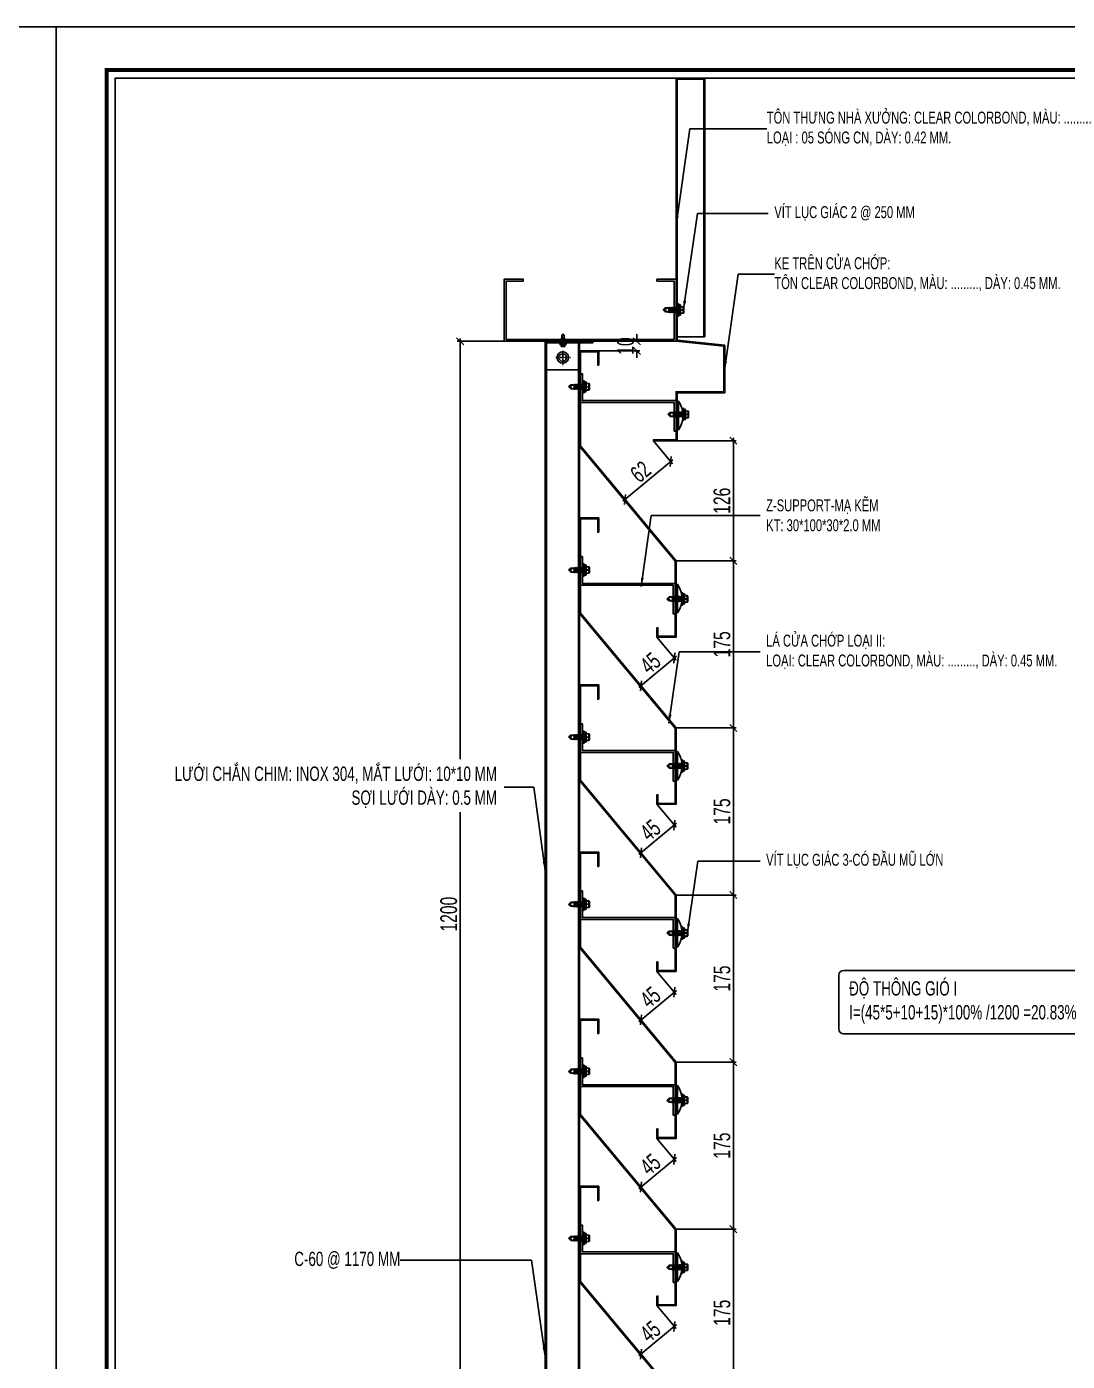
# Model space of a CAD drawing. Header units: inches. Extents: x 315041 to 662841, y -45540 to -35018.
# Drawn here: x 334949.3 to 335167.2, y -37498.5 to -37218.9 of the extents above; entities that cross this region are included whole.
import ezdxf

# ---------------------------------------------------------------- set-up
doc = ezdxf.new("R2010")
doc.units = ezdxf.units.IN
doc.header["$MEASUREMENT"] = 0
doc.linetypes.add('AZNB-BN-TL-A- X- POWDER SECTION 1 2 3$0$HIDDEN2', pattern=[0.1875, 0.125, -0.0625])
doc.linetypes.add('HIDDEN', pattern=[0.375, 0.25, -0.125])
for name, color, linetype in [('2', 2, 'Continuous'), ('3', 3, 'Continuous'), ('6', 6, 'Continuous'), ('7', 7, 'Continuous'), ('BAO KHUNG', 31, 'Continuous'), ('flashing', 6, 'Continuous'), ('STRUCTURE', 1, 'Continuous')]:
    doc.layers.add(name, color=color, linetype=linetype)
doc.styles.add('ST1H', font='vnshxh.shx', dxfattribs={"width": 0.7})
doc.dimstyles.new('3', dxfattribs={"dimtxt": 3.5, "dimasz": 1.8, "dimexe": 1, "dimexo": 0, "dimgap": 1, "dimtad": 1, "dimdec": 0, "dimlfac": 3, "dimzin": 0, "dimdsep": 46, "dimtxsty": 'ST1H', "dimblk": 'OBLIQUE', "dimcen": 1, "dimdle": 1, "dimclrd": 8, "dimclre": 8, "dimclrt": 3, "dimadec": 0, "dimazin": 0, "dimtfac": 1, "dimtdec": 0, "dimtix": 1, "dimtofl": 0, "dimtmove": 1, "dimatfit": 3, "dimfxl": 0.18, "dimtolj": 1, "dimtzin": 0, "dimlwd": -1, "dimlwe": -1, "dimarcsym": 1})
doc.dimstyles.new('5', dxfattribs={"dimtxt": 3.5, "dimasz": 1.5, "dimexe": 0.6, "dimexo": 0, "dimtad": 1, "dimdec": 0, "dimlfac": 5, "dimzin": 0, "dimdsep": 46, "dimtxsty": 'ST1H', "dimblk": 'OBLIQUE', "dimcen": 1, "dimdle": 0.6, "dimclrd": 8, "dimclre": 8, "dimclrt": 3, "dimadec": 0, "dimazin": 0, "dimtfac": 1, "dimtdec": 0, "dimtix": 1, "dimtofl": 0, "dimtmove": 0, "dimatfit": 3, "dimfxl": 1, "dimtolj": 1, "dimtzin": 0, "dimlwd": -1, "dimlwe": -1, "dimarcsym": 1})

# ---------------------------------------------------------------- blocks, each defined once
blk = doc.blocks.new('A$C75D82031')
at = {"layer": '2', "color": 157, "linetype": 'Continuous'}
blk.add_lwpolyline([(0, 420), (594, 420), (594, 0), (0, 0)], close=True, dxfattribs=at)
at = {"layer": '7', "color": 147, "linetype": 'Continuous'}
blk.add_lwpolyline([(12.33, 57.61), (581.67, 57.61), (581.67, 409.19), (12.33, 409.19)], close=True, dxfattribs=at)
at = {"layer": 'BAO KHUNG', "color": 167, "linetype": 'Continuous', "const_width": 0.871}
blk.add_lwpolyline([(10.59, 9.07), (583.41, 9.07), (583.41, 410.93), (10.59, 410.93)], close=True, dxfattribs=at)
blk = doc.blocks.new('Short_Self_drilling')
at = {"layer": 'STRUCTURE', "color": 1, "linetype": 'Continuous'}
for p, q in [((6.4, 1.7), (-6.4, 1.7)), ((5.1, 3.8), (-5.1, 3.8)), ((-2.6, 2.9), (-5.1, 2.9)), ((-3.4, 3.8), (-3.4, 6.8)), ((3, 7.2), (-3, 7.2)), ((2.6, 2.9), (-2.6, 2.9)), ((-2.1, 2.8), (-2.1, 2.9)), ((6.3, 0), (0, 0)), ((2.2, 2.8), (2.2, 2.9)), ((2.2, -0.5), (2.2, 0)), ((5.1, 2.9), (2.6, 2.9)), ((3.4, 3.8), (3.4, 6.8)), ((3, -1.2), (-2.7, -0.2)), ((3, -2.7), (-2.7, -1.8)), ((3, -4.2), (-2.7, -3.3)), ((3, -5.8), (-2.7, -4.8)), ((3, -7.3), (-2.7, -6.3)), ((-1.9, -8), (-2.7, -7.9)), ((-2.1, -1.4), (-2.1, -0.9)), ((-2.1, -2.9), (-2.1, -2.4)), ((-2.1, -4.4), (-2.1, -3.9)), ((-2.1, -6), (-2.1, -5.4)), ((-2.1, -7.5), (-2.1, -7)), ((-2.1, -12.3), (-2.1, -8.5)), ((3, -8.8), (-1.1, -8.1)), ((2.1, -12.3), (2.1, -9.1)), ((2.2, -2), (2.2, -1.5)), ((2.2, -3.6), (2.2, -3)), ((2.2, -5.1), (2.2, -4.6)), ((2.2, -6.6), (2.2, -6.1)), ((2.2, -8.1), (2.2, -7.6))]:
    blk.add_line(p, q, dxfattribs=at)
blk.add_lwpolyline([(6.4, 1.3), (6.4, 1.7), (2.1, 2.8), (-2.1, 2.8), (-6.4, 1.7), (-6.4, 1.3)], close=True, dxfattribs=at)
for points in [[(-6.4, 1.3, -0.088869), (-6.3, 0), (0, 0)], [(-0.1, 3.8), (-0.3, 6.2, 0.338878), (-3.1, 6.2), (-3.3, 3.8)], [(3.3, 3.8), (3.1, 6.2, 0.338878), (0.3, 6.2), (0.1, 3.8)], [(2.1, -12.3), (0.2, -14.2, -0.333596), (-0.2, -14.2), (-2.1, -12.3)], [(-0.1, -14), (-1, -12.2, -0.148657), (-1.4, -11.2), (-2, -7.7, -0.815006), (-1.2, -7.8, 0.150833), (-0.8, -8.7)], [(2.1, -12.3), (1.7, -11.7, 0.52242), (0.9, -11.7), (-0.2, -14.2)]]:
    blk.add_lwpolyline(points, format="xyb", dxfattribs=at)
for points in [[(3, -1.2), (2.2, -1.5), (-2.1, -0.8), (-2.7, -0.2), (-2.4, 0)], [(3, -2.7), (2.2, -3), (-2.1, -2.4), (-2.7, -1.8), (-2.1, -1.4), (2.2, -2), (3, -2.7)], [(3, -4.2), (2.2, -4.6), (-2.1, -3.9), (-2.7, -3.3), (-2.1, -2.9), (2.2, -3.6), (3, -4.2)], [(3, -5.8), (2.2, -6.1), (-2.1, -5.4), (-2.7, -4.8), (-2.1, -4.4), (2.2, -5.1), (3, -5.8)], [(3, -7.3), (2.2, -7.6), (-2.1, -7), (-2.7, -6.3), (-2.1, -6), (2.2, -6.6), (3, -7.3)], [(-1.8, -8.5), (-2.1, -8.5), (-2.7, -7.9), (-2.1, -7.5), (-1.8, -7.5)], [(-1.3, -7.6), (2.2, -8.1), (3, -8.8)], [(-1.2, 0), (2.2, -0.5), (3, -1.2)], [(3, -8.8), (2.2, -9.1), (-0.8, -8.7)]]:
    blk.add_lwpolyline(points, dxfattribs=at)
for centre, radius, start, end in [((-5, 3.3), 0.455, 109.7949, 250.2674), ((-3, 6.8), 0.429, 90.0311, 180.0311), ((3, 6.8), 0.429, 0.0311, 90.0311), ((5.1, 3.3), 0.435, 279.7276, 80.3347), ((10, 0.2), 3.74, 162.2963, 182.6103)]:
    blk.add_arc(centre, radius, start, end, dxfattribs=at)
blk = doc.blocks.new('A$C2D4C695A')
at = {"color": 7}
for p, q in [((0, 0.17), (0, 9.83)), ((0.5, 10), (0.17, 10)), ((0.5, 0), (0.5, 10)), ((0.5, 0), (0.17, 0))]:
    blk.add_line(p, q, dxfattribs=at)
at = {"color": 7, "extrusion": (0, 0, -1)}
for centre, major_axis, start_param, end_param in [((0.17, 9.83), (0.118, 0.118), 3.926991, 5.497787), ((-6.47, 5), (-6.07, 6.07), 1.733919, 2.97847), ((0.17, 0.17), (-0.118, 0.118), 3.926991, 5.497787)]:
    blk.add_ellipse(centre, major_axis=major_axis, ratio=1, start_param=start_param, end_param=end_param, dxfattribs=at)
blk = doc.blocks.new('A$C157D6C5F')
at = {"layer": 'STRUCTURE', "color": 1, "linetype": 'Continuous'}
for p, q in [((0.65, 2.85), (1.93, 2.85)), ((0.66, 1.43), (1.71, 1.43)), ((1.83, 1.14), (2.06, 2.52)), ((2.05, 1.42), (2.22, 1.42)), ((2.1, 2.77), (2.14, 3.04)), ((2.27, 2.85), (2.44, 2.85)), ((2.33, 1.14), (2.65, 3.04)), ((2.56, 1.42), (2.73, 1.42)), ((2.77, 2.85), (2.94, 2.85)), ((2.84, 1.14), (3.16, 3.04)), ((3.07, 1.42), (3.24, 1.42)), ((3.28, 2.85), (3.45, 2.85)), ((3.35, 1.14), (3.66, 3.04)), ((3.57, 1.42), (3.74, 1.42)), ((3.79, 2.85), (3.96, 2.85)), ((3.86, 1.14), (4.17, 3.04)), ((4.08, 1.42), (4.25, 1.42)), ((4.3, 2.85), (4.47, 2.85)), ((4.36, 1.14), (4.67, 3.03)), ((4.58, 1.42), (4.75, 1.42)), ((4.8, 2.85), (4.97, 2.85)), ((4.86, 1.14), (5.17, 3.03)), ((5.08, 1.42), (5.19, 1.42)), ((5.33, 0), (5.33, 4.28)), ((5.69, 2.85), (5.72, 2.85)), ((5.69, 1.42), (5.72, 1.42)), ((5.72, 2.99), (5.72, 3.85)), ((5.72, 1.28), (5.72, 2.99)), ((5.72, 0.43), (5.72, 1.28)), ((6, 0.43), (6, 3.85)), ((6, 3.28), (7, 3.28)), ((6, 1), (7, 1)), ((7.14, 1.14), (7.14, 3.14))]:
    blk.add_line(p, q, dxfattribs=at)
for points in [[(0.66, 1.43), (0.02, 2.08, -0.333596), (0.02, 2.2), (0.65, 2.85)], [(0.66, 1.43), (0.86, 1.57, 0.52242), (0.86, 1.85), (0.02, 2.2)], [(0.09, 2.17), (0.68, 2.49, -0.148657), (1.03, 2.61), (2.19, 2.79, -0.815006), (2.17, 2.54, 0.150833), (1.87, 2.42)], [(6, 2.18), (6.83, 2.25, 0.338878), (6.83, 3.18), (6, 3.24)], [(6, 1.04), (6.83, 1.11, 0.338878), (6.83, 2.04), (6, 2.1)]]:
    blk.add_lwpolyline(points, format="xyb", dxfattribs=at)
for points in [[(1.83, 1.14), (1.71, 1.42), (1.87, 2.42)], [(2.22, 2.56), (2.05, 1.42), (1.83, 1.14)], [(1.92, 2.75), (1.94, 2.85), (2.14, 3.04), (2.27, 2.85), (2.25, 2.75)], [(2.33, 1.14), (2.22, 1.42), (2.44, 2.85), (2.65, 3.04), (2.77, 2.85), (2.56, 1.42), (2.33, 1.14)], [(2.84, 1.14), (2.73, 1.42), (2.95, 2.85), (3.16, 3.04), (3.28, 2.85), (3.07, 1.42), (2.84, 1.14)], [(3.35, 1.14), (3.24, 1.42), (3.46, 2.85), (3.66, 3.04), (3.79, 2.85), (3.57, 1.42), (3.35, 1.14)], [(3.86, 1.14), (3.74, 1.42), (3.97, 2.85), (4.17, 3.04), (4.3, 2.85), (4.08, 1.42), (3.86, 1.14)], [(4.36, 1.14), (4.24, 1.42), (4.47, 2.85), (4.67, 3.03), (4.8, 2.85), (4.58, 1.42), (4.36, 1.14)], [(4.86, 1.14), (4.75, 1.42), (4.97, 2.85), (5.17, 3.03), (5.19, 3.01)], [(5.19, 2.13), (5.08, 1.42), (4.86, 1.14)]]:
    blk.add_lwpolyline(points, dxfattribs=at)
blk.add_lwpolyline([(5.19, 0), (5.33, 0), (5.69, 1.43), (5.69, 2.85), (5.33, 4.28), (5.19, 4.28)], close=True, dxfattribs=at)
for centre, radius, start, end in [((5.86, 3.8), 0.151, 19.7637, 160.2363), ((5.86, 0.45), 0.145, 189.6964, 350.3036), ((7, 3.14), 0.143, 0, 90), ((7, 1.14), 0.143, 270, 0)]:
    blk.add_arc(centre, radius, start, end, dxfattribs=at)
blk = doc.blocks.new('_Oblique')
at = {"color": 0, "linetype": 'ByBlock', "lineweight": -2}
blk.add_line((-0.5, -0.5), (0.5, 0.5), dxfattribs=at)
blk = doc.blocks.new('*D612')
at = {"color": 8, "transparency": 16777216}
for p, q in [((335097.25, -37330.2), (335097.25, -37366.4)), ((335085.26, -37330.8), (335097.85, -37330.8)), ((335085.26, -37365.8), (335097.85, -37365.8))]:
    blk.add_line(p, q, dxfattribs=at)
at = {"layer": 'Defpoints', "color": 0, "transparency": 16777216}
for p in [(335085.26, -37330.8), (335085.26, -37365.8), (335097.25, -37365.8)]:
    blk.add_point(p, dxfattribs=at)
at = {"color": 8, "transparency": 16777216, "xscale": 1.5, "yscale": 1.5, "zscale": 1.5}
for p, rotation in [((335097.25, -37330.8), 90), ((335097.25, -37365.8), 270)]:
    blk.add_blockref('_Oblique', p, dxfattribs=dict(at, rotation=rotation))
at = {"color": 3, "transparency": 16777216, "insert": (335094.88, -37348.3), "char_height": 3.5, "attachment_point": 5, "rotation": 90, "style": 'ST1H'}
blk.add_mtext('\\A1;175', dxfattribs=at)
blk = doc.blocks.new('*D613')
at = {"color": 8, "transparency": 16777216}
for p, q in [((335085.26, -37365.8), (335097.85, -37365.8)), ((335097.25, -37365.2), (335097.25, -37401.4)), ((335085.26, -37400.8), (335097.85, -37400.8))]:
    blk.add_line(p, q, dxfattribs=at)
at = {"layer": 'Defpoints', "color": 0, "transparency": 16777216}
for p in [(335085.26, -37365.8), (335085.26, -37400.8), (335097.25, -37400.8)]:
    blk.add_point(p, dxfattribs=at)
at = {"color": 8, "transparency": 16777216, "xscale": 1.5, "yscale": 1.5, "zscale": 1.5}
for p, rotation in [((335097.25, -37365.8), 90), ((335097.25, -37400.8), 270)]:
    blk.add_blockref('_Oblique', p, dxfattribs=dict(at, rotation=rotation))
at = {"color": 3, "transparency": 16777216, "insert": (335094.88, -37383.3), "char_height": 3.5, "attachment_point": 5, "rotation": 90, "style": 'ST1H'}
blk.add_mtext('\\A1;175', dxfattribs=at)
blk = doc.blocks.new('*D614')
at = {"color": 8, "transparency": 16777216}
for p, q in [((335097.25, -37400.2), (335097.25, -37436.4)), ((335085.26, -37400.8), (335097.85, -37400.8)), ((335085.26, -37435.8), (335097.85, -37435.8))]:
    blk.add_line(p, q, dxfattribs=at)
at = {"layer": 'Defpoints', "color": 0, "transparency": 16777216}
for p in [(335085.26, -37400.8), (335085.26, -37435.8), (335097.25, -37435.8)]:
    blk.add_point(p, dxfattribs=at)
at = {"color": 8, "transparency": 16777216, "xscale": 1.5, "yscale": 1.5, "zscale": 1.5}
for p, rotation in [((335097.25, -37400.8), 90), ((335097.25, -37435.8), 270)]:
    blk.add_blockref('_Oblique', p, dxfattribs=dict(at, rotation=rotation))
at = {"color": 3, "transparency": 16777216, "insert": (335094.88, -37418.3), "char_height": 3.5, "attachment_point": 5, "rotation": 90, "style": 'ST1H'}
blk.add_mtext('\\A1;175', dxfattribs=at)
blk = doc.blocks.new('*D615')
at = {"color": 8, "transparency": 16777216}
for p, q in [((335085.26, -37435.8), (335097.85, -37435.8)), ((335097.25, -37435.2), (335097.25, -37471.4)), ((335085.26, -37470.8), (335097.85, -37470.8))]:
    blk.add_line(p, q, dxfattribs=at)
at = {"layer": 'Defpoints', "color": 0, "transparency": 16777216}
for p in [(335085.26, -37435.8), (335085.26, -37470.8), (335097.25, -37470.8)]:
    blk.add_point(p, dxfattribs=at)
at = {"color": 8, "transparency": 16777216, "xscale": 1.5, "yscale": 1.5, "zscale": 1.5}
for p, rotation in [((335097.25, -37435.8), 90), ((335097.25, -37470.8), 270)]:
    blk.add_blockref('_Oblique', p, dxfattribs=dict(at, rotation=rotation))
at = {"color": 3, "transparency": 16777216, "insert": (335094.88, -37453.3), "char_height": 3.5, "attachment_point": 5, "rotation": 90, "style": 'ST1H'}
blk.add_mtext('\\A1;175', dxfattribs=at)
blk = doc.blocks.new('*D616')
at = {"color": 8, "transparency": 16777216}
for p, q in [((335085.26, -37470.8), (335097.85, -37470.8)), ((335097.25, -37470.2), (335097.25, -37506.4)), ((335085.26, -37505.8), (335097.85, -37505.8))]:
    blk.add_line(p, q, dxfattribs=at)
at = {"layer": 'Defpoints', "color": 0, "transparency": 16777216}
for p in [(335085.26, -37470.8), (335085.26, -37505.8), (335097.25, -37505.8)]:
    blk.add_point(p, dxfattribs=at)
at = {"color": 8, "transparency": 16777216, "xscale": 1.5, "yscale": 1.5, "zscale": 1.5}
for p, rotation in [((335097.25, -37470.8), 90), ((335097.25, -37505.8), 270)]:
    blk.add_blockref('_Oblique', p, dxfattribs=dict(at, rotation=rotation))
at = {"color": 3, "transparency": 16777216, "insert": (335094.88, -37488.3), "char_height": 3.5, "attachment_point": 5, "rotation": 90, "style": 'ST1H'}
blk.add_mtext('\\A1;175', dxfattribs=at)
blk = doc.blocks.new('*D619')
at = {"color": 8, "transparency": 16777216}
for p, q in [((335097.25, -37331.4), (335097.25, -37305.05)), ((335085.46, -37305.65), (335097.85, -37305.65)), ((335085.26, -37330.8), (335097.85, -37330.8))]:
    blk.add_line(p, q, dxfattribs=at)
at = {"layer": 'Defpoints', "color": 0, "transparency": 16777216}
for p in [(335085.46, -37305.65), (335097.25, -37305.65), (335085.26, -37330.8)]:
    blk.add_point(p, dxfattribs=at)
at = {"color": 8, "transparency": 16777216, "xscale": 1.5, "yscale": 1.5, "zscale": 1.5}
for p, rotation in [((335097.25, -37305.65), 90), ((335097.25, -37330.8), 270)]:
    blk.add_blockref('_Oblique', p, dxfattribs=dict(at, rotation=rotation))
at = {"color": 3, "transparency": 16777216, "insert": (335094.88, -37318.22), "char_height": 3.5, "attachment_point": 5, "rotation": 90, "style": 'ST1H'}
blk.add_mtext('\\A1;126', dxfattribs=at)
blk = doc.blocks.new('*D620')
at = {"color": 8, "transparency": 16777216}
for p, q in [((335069.06, -37284.81), (335077.64, -37284.81)), ((335077.04, -37284.81), (335077.04, -37283.31)), ((335069.06, -37286.81), (335077.64, -37286.81)), ((335077.04, -37286.81), (335077.04, -37288.31))]:
    blk.add_line(p, q, dxfattribs=at)
at = {"layer": 'Defpoints', "color": 0, "transparency": 16777216}
for p in [(335069.06, -37284.81), (335077.04, -37284.81), (335069.06, -37286.81)]:
    blk.add_point(p, dxfattribs=at)
at = {"color": 8, "transparency": 16777216, "xscale": 1.5, "yscale": 1.5, "zscale": 1.5}
for p, rotation in [((335077.04, -37284.81), 270), ((335077.04, -37286.81), 90)]:
    blk.add_blockref('_Oblique', p, dxfattribs=dict(at, rotation=rotation))
at = {"color": 3, "transparency": 16777216, "insert": (335074.67, -37285.81), "char_height": 3.5, "attachment_point": 5, "rotation": 90, "style": 'ST1H'}
blk.add_mtext('\\A1;10', dxfattribs=at)
blk = doc.blocks.new('*D621')
at = {"color": 8, "transparency": 16777216}
for p, q in [((335081.26, -37346.8), (335085.26, -37351.62)), ((335074.28, -37352.6), (335078.29, -37357.42)), ((335085.34, -37350.78), (335077.44, -37357.34))]:
    blk.add_line(p, q, dxfattribs=at)
at = {"layer": 'Defpoints', "color": 0, "transparency": 16777216}
for p in [(335081.26, -37346.8), (335074.28, -37352.6), (335077.9, -37356.96)]:
    blk.add_point(p, dxfattribs=at)
at = {"color": 8, "transparency": 16777216, "xscale": 1.5, "yscale": 1.5, "zscale": 1.5}
for p, rotation in [((335084.88, -37351.16), 39.73609127274621), ((335077.9, -37356.96), 219.7360912727462)]:
    blk.add_blockref('_Oblique', p, dxfattribs=dict(at, rotation=rotation))
at = {"color": 3, "transparency": 16777216, "insert": (335079.87, -37352.23), "char_height": 3.5, "attachment_point": 5, "rotation": 39.7361, "style": 'ST1H'}
blk.add_mtext('\\A1;45', dxfattribs=at)
blk = doc.blocks.new('*D622')
at = {"color": 8, "transparency": 16777216}
for p, q in [((335081.26, -37381.8), (335085.26, -37386.62)), ((335085.34, -37385.78), (335077.44, -37392.34)), ((335074.28, -37387.6), (335078.29, -37392.42))]:
    blk.add_line(p, q, dxfattribs=at)
at = {"layer": 'Defpoints', "color": 0, "transparency": 16777216}
for p in [(335081.26, -37381.8), (335074.28, -37387.6), (335077.9, -37391.96)]:
    blk.add_point(p, dxfattribs=at)
at = {"color": 8, "transparency": 16777216, "xscale": 1.5, "yscale": 1.5, "zscale": 1.5}
for p, rotation in [((335084.88, -37386.16), 39.73609127274621), ((335077.9, -37391.96), 219.7360912727462)]:
    blk.add_blockref('_Oblique', p, dxfattribs=dict(at, rotation=rotation))
at = {"color": 3, "transparency": 16777216, "insert": (335079.87, -37387.23), "char_height": 3.5, "attachment_point": 5, "rotation": 39.7361, "style": 'ST1H'}
blk.add_mtext('\\A1;45', dxfattribs=at)
blk = doc.blocks.new('*D623')
at = {"color": 8, "transparency": 16777216}
for p, q in [((335081.26, -37416.8), (335085.26, -37421.62)), ((335085.34, -37420.78), (335077.44, -37427.34)), ((335074.28, -37422.6), (335078.29, -37427.42))]:
    blk.add_line(p, q, dxfattribs=at)
at = {"layer": 'Defpoints', "color": 0, "transparency": 16777216}
for p in [(335081.26, -37416.8), (335074.28, -37422.6), (335077.9, -37426.96)]:
    blk.add_point(p, dxfattribs=at)
at = {"color": 8, "transparency": 16777216, "xscale": 1.5, "yscale": 1.5, "zscale": 1.5}
for p, rotation in [((335084.88, -37421.16), 39.73609127274621), ((335077.9, -37426.96), 219.7360912727462)]:
    blk.add_blockref('_Oblique', p, dxfattribs=dict(at, rotation=rotation))
at = {"color": 3, "transparency": 16777216, "insert": (335079.87, -37422.23), "char_height": 3.5, "attachment_point": 5, "rotation": 39.7361, "style": 'ST1H'}
blk.add_mtext('\\A1;45', dxfattribs=at)
blk = doc.blocks.new('*D624')
at = {"color": 8, "transparency": 16777216}
for p, q in [((335081.26, -37451.8), (335085.26, -37456.62)), ((335085.34, -37455.78), (335077.44, -37462.34)), ((335074.28, -37457.6), (335078.29, -37462.42))]:
    blk.add_line(p, q, dxfattribs=at)
at = {"layer": 'Defpoints', "color": 0, "transparency": 16777216}
for p in [(335081.26, -37451.8), (335074.28, -37457.6), (335077.9, -37461.96)]:
    blk.add_point(p, dxfattribs=at)
at = {"color": 8, "transparency": 16777216, "xscale": 1.5, "yscale": 1.5, "zscale": 1.5}
for p, rotation in [((335084.88, -37456.16), 39.73609127274621), ((335077.9, -37461.96), 219.7360912727462)]:
    blk.add_blockref('_Oblique', p, dxfattribs=dict(at, rotation=rotation))
at = {"color": 3, "transparency": 16777216, "insert": (335079.87, -37457.23), "char_height": 3.5, "attachment_point": 5, "rotation": 39.7361, "style": 'ST1H'}
blk.add_mtext('\\A1;45', dxfattribs=at)
blk = doc.blocks.new('*D625')
at = {"color": 8, "transparency": 16777216}
for p, q in [((335081.26, -37486.8), (335085.26, -37491.62)), ((335085.34, -37490.78), (335077.44, -37497.34)), ((335074.28, -37492.6), (335078.29, -37497.42))]:
    blk.add_line(p, q, dxfattribs=at)
at = {"layer": 'Defpoints', "color": 0, "transparency": 16777216}
for p in [(335081.26, -37486.8), (335074.28, -37492.6), (335077.9, -37496.96)]:
    blk.add_point(p, dxfattribs=at)
at = {"color": 8, "transparency": 16777216, "xscale": 1.5, "yscale": 1.5, "zscale": 1.5}
for p, rotation in [((335084.88, -37491.16), 39.73609127274621), ((335077.9, -37496.96), 219.7360912727462)]:
    blk.add_blockref('_Oblique', p, dxfattribs=dict(at, rotation=rotation))
at = {"color": 3, "transparency": 16777216, "insert": (335079.87, -37492.23), "char_height": 3.5, "attachment_point": 5, "rotation": 39.7361, "style": 'ST1H'}
blk.add_mtext('\\A1;45', dxfattribs=at)
blk = doc.blocks.new('*D626')
at = {"color": 8, "transparency": 16777216}
for p, q in [((335080.52, -37305.64), (335084.52, -37310.46)), ((335084.6, -37309.62), (335074.11, -37318.33)), ((335070.95, -37313.59), (335074.96, -37318.41))]:
    blk.add_line(p, q, dxfattribs=at)
at = {"layer": 'Defpoints', "color": 0, "transparency": 16777216}
for p in [(335080.52, -37305.64), (335070.95, -37313.59), (335074.57, -37317.95)]:
    blk.add_point(p, dxfattribs=at)
at = {"color": 8, "transparency": 16777216, "xscale": 1.5, "yscale": 1.5, "zscale": 1.5}
for p, rotation in [((335084.14, -37310), 39.73609127292542), ((335074.57, -37317.95), 219.7360912729254)]:
    blk.add_blockref('_Oblique', p, dxfattribs=dict(at, rotation=rotation))
at = {"color": 3, "transparency": 16777216, "insert": (335077.84, -37312.15), "char_height": 3.5, "attachment_point": 5, "rotation": 39.7361, "style": 'ST1H'}
blk.add_mtext('\\A1;62', dxfattribs=at)
blk = doc.blocks.new('*D627')
at = {"color": 8, "transparency": 16777216}
for p, q in [((335049.26, -37284.81), (335039.43, -37284.81)), ((335040.03, -37525.41), (335040.03, -37284.21)), ((335049.26, -37524.81), (335039.43, -37524.81))]:
    blk.add_line(p, q, dxfattribs=at)
at = {"layer": 'Defpoints', "color": 0, "transparency": 16777216}
for p in [(335040.03, -37284.81), (335049.26, -37284.81), (335049.26, -37524.81)]:
    blk.add_point(p, dxfattribs=at)
at = {"color": 8, "transparency": 16777216, "xscale": 1.5, "yscale": 1.5, "zscale": 1.5}
for p, rotation in [((335040.03, -37284.81), 90), ((335040.03, -37524.81), 270)]:
    blk.add_blockref('_Oblique', p, dxfattribs=dict(at, rotation=rotation))
at = {"color": 3, "transparency": 16777216, "insert": (335037.66, -37404.81), "char_height": 3.5, "attachment_point": 5, "rotation": 90, "style": 'ST1H'}
blk.add_mtext('\\A1;1200', dxfattribs=at)

msp = doc.modelspace()

# ---------------------------------------------------------------- hatches: boundary and pattern name
h = msp.add_hatch()
h.set_pattern_fill('ANSI31', color=1, scale=3, style=0)
h.set_pattern_definition([(315, (13374.90436, -75806.07506), (-0.26516504294, -0.26516504294), [])])
h.paths.add_polyline_path([(335067.8576, -37284.8094), (335057.8576, -37284.8094), (335057.8576, -37294.8094), (335058.1576, -37294.8094), (335058.1576, -37285.1094), (335067.8576, -37285.1094)])
at = {"layer": '6'}
h = msp.add_hatch(dxfattribs=at)
h.set_pattern_fill('ANSI31', color=207, scale=1.8, angle=90, style=0)
h.set_pattern_definition([(315, (361368.98182, 128044.68145), (0.15909902577, 0.15909902577), [])])
h.paths.add_polyline_path([(335057.8576, -37284.8094), (335057.8576, -37290.8094), (335058.0976, -37290.8094), (335058.0976, -37285.0494), (335065.0576, -37285.0494), (335065.0576, -37284.8094)])

# ---------------------------------------------------------------- linework, layer by layer
at = {"color": 8, "linetype": 'AZNB-BN-TL-A- X- POWDER SECTION 1 2 3$0$HIDDEN2'}
for p, q in [((335060.0803, -37288.2196), (335063.1708, -37288.2196)), ((335061.5309, -37289.7929), (335061.5309, -37286.7925))]:
    msp.add_line(p, q, dxfattribs=at)
at = {"color": 94}
msp.add_lwpolyline([(335081.2576, -37272.2094), (335084.8576, -37272.2094), (335084.8576, -37284.4094), (335049.6576, -37284.4094), (335049.6576, -37272.2094), (335053.2576, -37272.2094), (335053.2576, -37271.8094), (335049.2576, -37271.8094), (335049.2576, -37284.8094), (335085.2576, -37284.8094), (335085.2576, -37271.8094), (335081.2576, -37271.8094), (335081.2576, -37272.2094)], dxfattribs=at)
at = {"color": 1}
for points in [[(335067.8576, -37284.8094), (335057.8576, -37284.8094), (335057.8576, -37294.8094), (335058.1576, -37294.8094), (335058.1576, -37285.1094), (335067.8576, -37285.1094)], [(335085.2576, -37303.6332), (335085.2576, -37297.2332), (335065.6585, -37297.2332), (335065.6585, -37291.6332), (335065.2585, -37291.6332), (335065.2585, -37297.6332), (335084.8576, -37297.6332), (335084.8576, -37303.6332)], [(335085.0576, -37341.9276), (335085.0576, -37335.5276), (335065.6585, -37335.5276), (335065.6585, -37329.9276), (335065.2585, -37329.9276), (335065.2585, -37335.9276), (335084.6576, -37335.9276), (335084.6576, -37341.9276)], [(335085.0576, -37376.9276), (335085.0576, -37370.5276), (335065.6585, -37370.5276), (335065.6585, -37364.9276), (335065.2585, -37364.9276), (335065.2585, -37370.9276), (335084.6576, -37370.9276), (335084.6576, -37376.9276)], [(335085.0576, -37411.9276), (335085.0576, -37405.5276), (335065.6585, -37405.5276), (335065.6585, -37399.9276), (335065.2585, -37399.9276), (335065.2585, -37405.9276), (335084.6576, -37405.9276), (335084.6576, -37411.9276)], [(335085.0576, -37446.9276), (335085.0576, -37440.5276), (335065.6585, -37440.5276), (335065.6585, -37434.9276), (335065.2585, -37434.9276), (335065.2585, -37440.9276), (335084.6576, -37440.9276), (335084.6576, -37446.9276)], [(335085.0576, -37481.9276), (335085.0576, -37475.5276), (335065.6585, -37475.5276), (335065.6585, -37469.9276), (335065.2585, -37469.9276), (335065.2585, -37475.9276), (335084.6576, -37475.9276), (335084.6576, -37481.9276)]]:
    msp.add_lwpolyline(points, close=True, dxfattribs=at)
at = {"color": 8}
for radius in [1.2, 0.8]:
    msp.add_circle((335061.5309, -37288.2196), radius, dxfattribs=at)
at = {"layer": '2', "color": 3, "ltscale": 0.3}
msp.add_lwpolyline([(335091.2576, -37283.9094), (335091.2575, -37229.7343), (335085.2577, -37229.7343), (335085.2576, -37283.9094)], close=True, dxfattribs=at)
msp.add_lwpolyline([(335091.0576, -37283.9094), (335091.0575, -37229.9343), (335085.4577, -37229.9343), (335085.4576, -37283.9094)], dxfattribs=at)
at = {"layer": '2', "color": 114}
for points in [[(335065.0576, -37524.8094), (335065.0576, -37284.8094), (335057.8576, -37284.8094), (335057.8576, -37524.8094)], [(335058.0976, -37524.8094), (335058.0976, -37284.8094), (335057.8576, -37284.8094), (335057.8576, -37524.8094)], [(335065.0576, -37524.8094), (335065.0576, -37284.8094), (335064.8176, -37284.8094), (335064.8176, -37524.8094)]]:
    msp.add_lwpolyline(points, close=True, dxfattribs=at)
at = {"layer": '6', "color": 207}
for points in [[(335057.8576, -37284.8094), (335057.8576, -37290.8094), (335058.0976, -37290.8094), (335058.0976, -37285.0494), (335065.0576, -37285.0494), (335065.0576, -37284.8094)], [(335057.8576, -37290.8094), (335065.0576, -37290.8094), (335065.0576, -37284.8094), (335057.8576, -37284.8094)]]:
    msp.add_lwpolyline(points, close=True, dxfattribs=at)
at = {"layer": 'flashing'}
for points in [[(335085.2576, -37305.444), (335080.5165, -37305.444), (335080.5164, -37305.6445), (335085.4584, -37305.6454), (335085.459, -37295.6434), (335095.4659, -37295.6434), (335095.4659, -37285.6434), (335085.459, -37284.6095), (335085.458, -37269.2688), (335085.2576, -37269.2688), (335085.2576, -37284.8094), (335095.2659, -37285.8267), (335095.2659, -37295.3827), (335085.2576, -37295.3827)], [(335069.0576, -37289.8094), (335069.0576, -37286.8094), (335065.0576, -37286.8094), (335065.0576, -37306.8094), (335085.0576, -37330.8503), (335085.0576, -37346.605), (335081.4576, -37346.605), (335081.4576, -37344.805), (335081.2576, -37344.805), (335081.2576, -37346.805), (335081.2576, -37346.805), (335085.2576, -37346.805), (335085.2576, -37330.8013), (335065.2576, -37306.742), (335065.2576, -37287.0107), (335068.8576, -37287.0107), (335068.8576, -37289.8094)], [(335069.0576, -37324.8094), (335069.0576, -37321.8094), (335065.0576, -37321.8094), (335065.0576, -37341.8094), (335085.0576, -37365.8503), (335085.0576, -37381.605), (335081.4576, -37381.605), (335081.4576, -37379.805), (335081.2576, -37379.805), (335081.2576, -37381.805), (335081.2576, -37381.805), (335085.2576, -37381.805), (335085.2576, -37365.8013), (335065.2576, -37341.742), (335065.2576, -37322.0107), (335068.8576, -37322.0107), (335068.8576, -37324.8094)], [(335069.0576, -37359.8094), (335069.0576, -37356.8094), (335065.0576, -37356.8094), (335065.0576, -37376.8094), (335085.0576, -37400.8503), (335085.0576, -37416.605), (335081.4576, -37416.605), (335081.4576, -37414.805), (335081.2576, -37414.805), (335081.2576, -37416.805), (335081.2576, -37416.805), (335085.2576, -37416.805), (335085.2576, -37400.8013), (335065.2576, -37376.742), (335065.2576, -37357.0107), (335068.8576, -37357.0107), (335068.8576, -37359.8094)], [(335069.0576, -37394.8094), (335069.0576, -37391.8094), (335065.0576, -37391.8094), (335065.0576, -37411.8094), (335085.0576, -37435.8503), (335085.0576, -37451.605), (335081.4576, -37451.605), (335081.4576, -37449.805), (335081.2576, -37449.805), (335081.2576, -37451.805), (335081.2576, -37451.805), (335085.2576, -37451.805), (335085.2576, -37435.8013), (335065.2576, -37411.742), (335065.2576, -37392.0107), (335068.8576, -37392.0107), (335068.8576, -37394.8094)], [(335069.0576, -37429.8094), (335069.0576, -37426.8094), (335065.0576, -37426.8094), (335065.0576, -37446.8094), (335085.0576, -37470.8503), (335085.0576, -37486.605), (335081.4576, -37486.605), (335081.4576, -37484.805), (335081.2576, -37484.805), (335081.2576, -37486.805), (335081.2576, -37486.805), (335085.2576, -37486.805), (335085.2576, -37470.8013), (335065.2576, -37446.742), (335065.2576, -37427.0107), (335068.8576, -37427.0107), (335068.8576, -37429.8094)], [(335069.0576, -37464.8094), (335069.0576, -37461.8094), (335065.0576, -37461.8094), (335065.0576, -37481.8094), (335085.0576, -37505.8503), (335085.0576, -37521.605), (335081.4576, -37521.605), (335081.4576, -37519.805), (335081.2576, -37519.805), (335081.2576, -37521.805), (335081.2576, -37521.805), (335085.2576, -37521.805), (335085.2576, -37505.8013), (335065.2576, -37481.742), (335065.2576, -37462.0107), (335068.8576, -37462.0107), (335068.8576, -37464.8094)]]:
    msp.add_lwpolyline(points, close=True, dxfattribs=at)
at = {"layer": 'flashing', "color": 52, "linetype": 'HIDDEN', "ltscale": 20, "true_color": 0xd0d926}
msp.add_lwpolyline([(335066.4046, -37285.0777, 0.4, 0.4, 0), (335057.9824, -37285.0777, 0.4, 0.4, 0), (335057.8576, -37524.8094, 0.4, 0.4, 0), (335065.1227, -37524.8111, 0, 0, 0)], format="xyseb", dxfattribs=at)

# ---------------------------------------------------------------- block references
at = {"color": 1}
for p in [(334361.4423, -37638.9242), (334955.4423, -37638.9242)]:
    msp.add_blockref('A$C75D82031', p, dxfattribs=at)
for p, xscale, yscale, zscale, rotation in [((335085.4585, -37278.2521), 0.1995491612419597, 0.1995491612397018, 0.1995491612419597, 269.9688727313018), ((335061.5776, -37285.0494), -0.1197294967451709, 0.1197294967478229, 0.1197294967451722, 180.0311272643459), ((335065.6585, -37294.3519), 0.1995491612419597, 0.1995491612397018, 0.1995491612419597, 269.9688727313018), ((335065.6585, -37332.7276), 0.1995491612419597, 0.1995491612397018, 0.1995491612419597, 269.9688727313018), ((335065.6585, -37367.7276), 0.1995491612419597, 0.1995491612397018, 0.1995491612419597, 269.9688727313018), ((335065.6585, -37402.7276), 0.1995491612419597, 0.1995491612397018, 0.1995491612419597, 269.9688727313018), ((335065.6585, -37437.7276), 0.1995491612419597, 0.1995491612397018, 0.1995491612419597, 269.9688727313018), ((335065.6585, -37472.7276), 0.1995491612419597, 0.1995491612397018, 0.1995491612419597, 269.9688727313018)]:
    msp.add_blockref('Short_Self_drilling', p, dxfattribs=dict(at, xscale=xscale, yscale=yscale, zscale=zscale, rotation=rotation))
at = {"color": 8, "xscale": 0.6000000000058208, "yscale": 0.6000000000003638, "zscale": 0.6}
for name, p in [('A$C157D6C5F', (335083.6056, -37301.4207)), ('A$C2D4C695A', (335085.4587, -37303.3532)), ('A$C2D4C695A', (335085.2576, -37341.7276)), ('A$C157D6C5F', (335083.4088, -37340.0598)), ('A$C2D4C695A', (335085.2576, -37376.7276)), ('A$C157D6C5F', (335083.4088, -37375.0598)), ('A$C2D4C695A', (335085.2576, -37411.7276)), ('A$C157D6C5F', (335083.4088, -37410.0598)), ('A$C2D4C695A', (335085.2576, -37446.7276)), ('A$C157D6C5F', (335083.4088, -37445.0598)), ('A$C157D6C5F', (335083.4088, -37480.0598)), ('A$C2D4C695A', (335085.2576, -37481.7276))]:
    msp.add_blockref(name, p, dxfattribs=at)

# ---------------------------------------------------------------- dimensions: what is measured, and where the dimension line sits
at = {"color": 8}
for base, p1, p2, picture, middle in [((335040.0332, -37284.8094), (335049.2576, -37524.8094), (335049.2576, -37284.8094), '*D627', (335037.6582, -37404.8094)), ((335077.0402, -37284.8094), (335069.0576, -37286.8094), (335069.0576, -37284.8094), '*D620', (335074.6652, -37285.8094)), ((335097.2533, -37365.8013), (335085.2576, -37330.8013), (335085.2576, -37365.8013), '*D612', (335094.8783, -37348.3013))]:
    dim = msp.add_linear_dim(base=base, p1=p1, p2=p2, angle=90, dimstyle='5', dxfattribs=at)
    dim.commit()
    dim.dimension.update_dxf_attribs({"geometry": picture, "text_midpoint": middle})
for base, p1, p2, picture, middle in [((335097.2533, -37305.6457), (335085.2576, -37330.8013), (335085.4584, -37305.6457), '*D619', (335094.8783, -37318.2235)), ((335097.2533, -37400.8013), (335085.2576, -37365.8013), (335085.2576, -37400.8013), '*D613', (335094.8783, -37383.3013)), ((335097.2533, -37435.8013), (335085.2576, -37400.8013), (335085.2576, -37435.8013), '*D614', (335094.8783, -37418.3013)), ((335097.2533, -37470.8013), (335085.2576, -37435.8013), (335085.2576, -37470.8013), '*D615', (335094.8783, -37453.3013)), ((335097.2533, -37505.8013), (335085.2576, -37470.8013), (335085.2576, -37505.8013), '*D616', (335094.8783, -37488.3013))]:
    dim = msp.add_linear_dim(base=base, p1=p1, p2=p2, angle=90, dimstyle='5', override={"dimtmove": 1}, dxfattribs=at)
    dim.commit()
    dim.dimension.update_dxf_attribs({"geometry": picture, "text_midpoint": middle})
for p1, p2, picture, middle in [((335080.5164, -37305.6445), (335070.9535, -37313.594), '*D626', (335077.8368, -37312.1476)), ((335081.2576, -37346.805), (335074.2847, -37352.6014), '*D621', (335079.873, -37352.2316)), ((335081.2576, -37381.805), (335074.2847, -37387.6014), '*D622', (335079.873, -37387.2316)), ((335081.2576, -37416.805), (335074.2847, -37422.6014), '*D623', (335079.873, -37422.2316)), ((335081.2576, -37451.805), (335074.2847, -37457.6014), '*D624', (335079.873, -37457.2316)), ((335081.2576, -37486.805), (335074.2847, -37492.6014), '*D625', (335079.873, -37492.2316))]:
    dim = msp.add_aligned_dim(p1=p1, p2=p2, distance=5.663, dimstyle='5', dxfattribs=at)
    dim.commit()
    dim.dimension.update_dxf_attribs({"geometry": picture, "text_midpoint": middle})

# ---------------------------------------------------------------- leaders
at = {"color": 9}
for points in [[(335086.8372, -37278.1193), (335089.7338, -37258.0446), (335105.8368, -37258.0446)], [(335077.9241, -37336.2019), (335080.0761, -37321.2871), (335104.1228, -37321.2871)], [(335083.7576, -37364.7882), (335085.9096, -37349.8734), (335104.1228, -37349.8734)], [(335057.8576, -37395.6419), (335055.4831, -37378.2306), (335047.7532, -37378.2306)], [(335087.6338, -37408.6049), (335089.7858, -37393.6901), (335104.1228, -37393.6901)]]:
    msp.add_leader(points, dimstyle='3', override={"dimgap": 1, "dimtad": 0}, dxfattribs=at)

# ---------------------------------------------------------------- next in the draw order: texts
at = {"color": 60, "true_color": 0xcbec13, "insert": (335047.7532, -37378.2306), "char_height": 3, "attachment_point": 6, "style": 'ST1H', "bg_fill": 2}
msp.add_mtext('\\A1;L¦íI CH¾N CHIM: INOX 304, M¾T L¦íI: 10*10 MM\\PSîI L¦íI DµY: 0.5 MM', dxfattribs=at)
at = {"layer": '3', "style": 'ST1H', "bg_fill": 2}
for s, insert, char_height, attachment_point in [('\\A1;t«n TH¦NG nhµ x\xadëng: CLEAR COLORBOND, mµu: .........\\PLo¹i : 05 SãNG CN, dµy: 0.42 mm.', (335104.2571, -37240.3242), 2.5, 4), ('\\A1;ke trªn cöa chíp: \\Pt«n CLEAR COLORBOND, mµu: ........., dµy: 0.45 mm.', (335105.8368, -37270.7813), 2.5, 4), ('\\A1;z-support-m¹ kÏm\\Pkt: 30*100*30*2.0 mm', (335104.1228, -37321.2871), 2.5, 4), ('\\A1;l¸ cöa chíp lo¹i ii: \\Plo¹i: CLEAR COLORBOND, mµu: ........., dµy: 0.45 mm.', (335104.1228, -37349.8734), 2.5, 4), ('\\A1;vÝt lôc gi¸c 3-cã ®Çu mò lín', (335104.1228, -37393.6901), 2.5, 4), ('\\A1;®é th«ng giã i\\Pi=(45*5+10+15)*100% /1200 =20.83%', (335121.4978, -37423.3071), 3, 4), ('\\A1;c-60 @ 1170 mm', (335027.5083, -37477.3119), 3, 6)]:
    msp.add_mtext(s, dxfattribs=dict(at, insert=insert, char_height=char_height, attachment_point=attachment_point))

# ---------------------------------------------------------------- next in the draw order: linework, layer by layer
at = {"color": 1}
msp.add_lwpolyline([(335120.3588, -37416.5806), (335189.4585, -37416.5806, -0.41421356), (335190.4585, -37417.5806), (335190.4585, -37428.8584, -0.41421356), (335189.4585, -37429.8584), (335120.3588, -37429.8584, -0.41421356), (335119.3588, -37428.8584), (335119.3588, -37417.5806, -0.41421356)], format="xyb", close=True, dxfattribs=at)

# ---------------------------------------------------------------- next in the draw order: leaders
at = {"color": 9}
for points in [[(335085.2576, -37260.3989), (335088.1542, -37240.3242), (335104.2571, -37240.3242)], [(335095.3686, -37290.8559), (335098.2651, -37270.7813), (335105.8368, -37270.7813)], [(335057.8576, -37497.3866), (335054.9611, -37477.3119), (335027.5083, -37477.3119)]]:
    msp.add_leader(points, dimstyle='3', override={"dimgap": 1, "dimtad": 0}, dxfattribs=at)

# ---------------------------------------------------------------- next in the draw order: texts
at = {"layer": '3', "insert": (335105.8368, -37258.0446), "char_height": 2.5, "attachment_point": 4, "style": 'ST1H', "bg_fill": 2}
msp.add_mtext('\\A1;vÝt lôc gi¸c 2 @ 250 mm', dxfattribs=at)

# ---------------------------------------------------------------- next in the draw order: linework, layer by layer
at = {"color": 8}
msp.add_lwpolyline([(334967.7734, -37229.7343), (335192.438, -37229.7343), (335192.438, -37581.3141), (334967.7734, -37581.3141)], close=True, dxfattribs=at)

doc.saveas('drawing.dxf')
